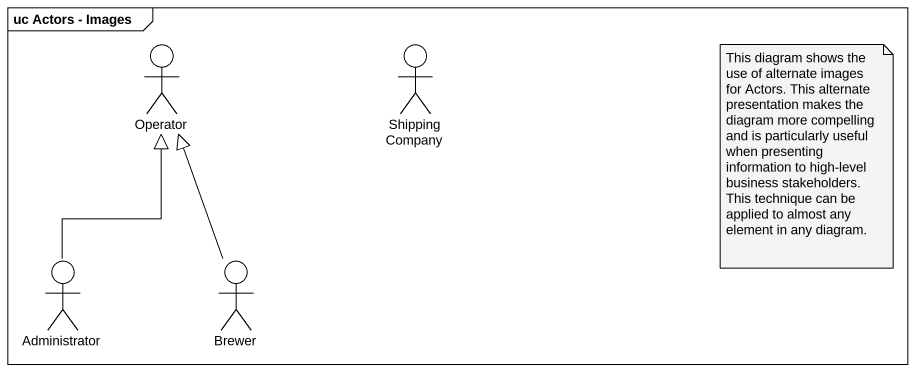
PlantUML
@startuml
mainframe uc Actors - Images
actor Operator
actor "Shipping Company" as Shipping_Company
actor Administrator
actor Brewer
Administrator -up-|> Operator
Brewer -up-|> Operator
note as N1
  This diagram shows the use of alternate images for Actors. This alternate presentation makes the diagram more compelling and is particularly useful when presenting information to high-level business stakeholders. This technique can be applied to almost any element in any diagram.
end note
@enduml
